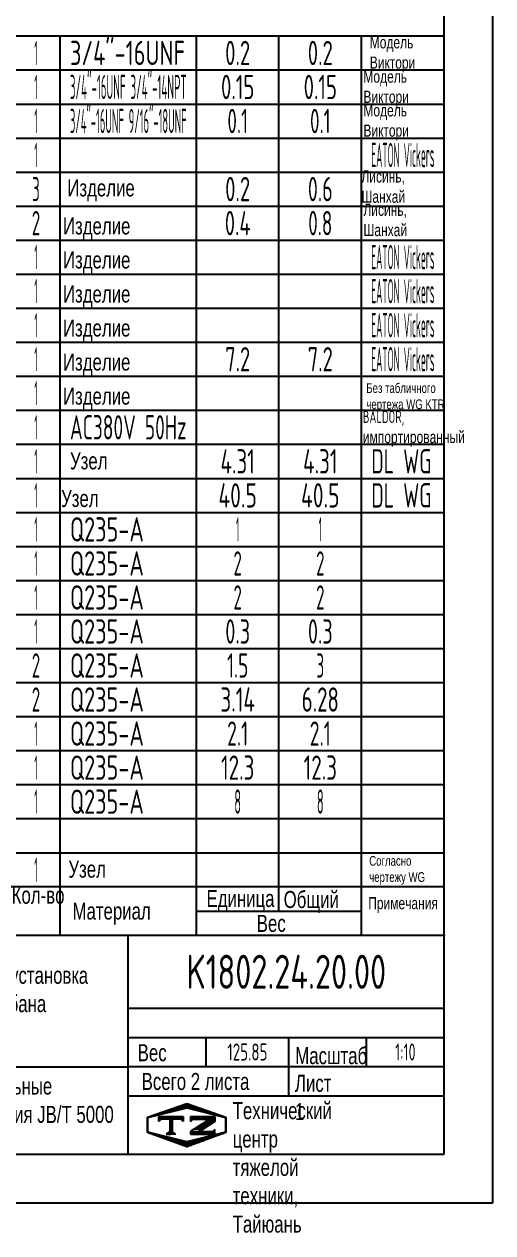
# Model space of a CAD drawing. Header units: millimetres. Extents: x 0 to 5940, y -62 to 4200.
# Drawn here: x 4976 to 5940, y -62 to 2424 of the extents above; entities that cross this region are included whole.
import ezdxf
from ezdxf.enums import TextEntityAlignment as Align

# ---------------------------------------------------------------- set-up
doc = ezdxf.new("R2010")
doc.units = ezdxf.units.MM
doc.header["$LTSCALE"] = 100
for name, color, linetype in [('01', 7, 'Continuous'), ('02', 1, 'Continuous'), ('11', 3, 'Continuous'), ('THICK', 7, 'Continuous')]:
    doc.layers.add(name, color=color, linetype=linetype)
doc.styles.get("Standard").update_dxf_attribs({"font": 'isocp', "width": 0.707, "bigfont": 'intecad.shx'})

# ---------------------------------------------------------------- blocks, each defined once
blk = doc.blocks.new('*X9')
at = {"color": 0}
for p, q in [((131.84, 5.1), (132.06, 5.1)), ((127.06, 4.8), (132.06, 4.8)), ((127.06, 4.5), (132.06, 4.5))]:
    blk.add_line(p, q, dxfattribs=at)
blk = doc.blocks.new('*X8')
at = {"color": 0}
for p, q in [((127.06, 7.8), (132.06, 7.8)), ((127.06, 7.5), (132.06, 7.5)), ((127.06, 7.2), (127.32, 7.2)), ((127.84, 5.4), (129.64, 5.4)), ((128.3, 5.7), (130.1, 5.7)), ((128.77, 6), (130.57, 6)), ((129.23, 6.3), (131.04, 6.3)), ((129.7, 6.6), (131.51, 6.6)), ((130.16, 6.9), (131.98, 6.9)), ((130.62, 7.2), (132.06, 7.2))]:
    blk.add_line(p, q, dxfattribs=at)
blk = doc.blocks.new('*X5')
at = {"color": 0}
for p, q in [((124.97, 10.2), (127.67, 10.2)), ((125.83, 10.5), (126.82, 10.5)), ((118.22, 7.8), (118.32, 7.8)), ((118.22, 7.5), (118.27, 7.5)), ((118.94, 8.1), (119.52, 8.1)), ((119.8, 8.4), (120.72, 8.4)), ((120.66, 8.7), (121.92, 8.7)), ((121.52, 9), (123.12, 9)), ((122.38, 9.3), (124.32, 9.3)), ((123.24, 9.6), (125.52, 9.6)), ((124.1, 9.9), (128.52, 9.9)), ((127.02, 9.6), (129.37, 9.6)), ((128.22, 9.3), (130.22, 9.3)), ((129.42, 9), (131.07, 9)), ((130.62, 8.7), (131.92, 8.7)), ((131.82, 8.4), (132.77, 8.4)), ((133.02, 8.1), (133.62, 8.1)), ((134.22, 7.8), (134.32, 7.8)), ((134.27, 7.5), (134.32, 7.5)), ((118.22, 7.2), (118.27, 7.2)), ((118.22, 6.9), (118.27, 6.9)), ((118.22, 6.6), (118.27, 6.6)), ((118.22, 6.3), (118.27, 6.3)), ((118.22, 6), (118.27, 6)), ((118.22, 5.7), (118.27, 5.7)), ((118.22, 5.4), (118.27, 5.4)), ((118.22, 5.1), (118.27, 5.1)), ((134.27, 7.2), (134.32, 7.2)), ((134.27, 6.9), (134.32, 6.9)), ((134.27, 6.6), (134.32, 6.6)), ((134.27, 6.3), (134.32, 6.3)), ((134.27, 6), (134.32, 6)), ((134.27, 5.7), (134.32, 5.7)), ((134.27, 5.4), (134.32, 5.4)), ((134.27, 5.1), (134.32, 5.1)), ((118.22, 4.8), (118.27, 4.8)), ((118.79, 4.5), (119.42, 4.5)), ((119.61, 4.2), (120.62, 4.2)), ((120.43, 3.9), (121.82, 3.9)), ((121.26, 3.6), (123.02, 3.6)), ((122.08, 3.3), (124.22, 3.3)), ((122.91, 3), (125.42, 3)), ((123.73, 2.7), (128.89, 2.7)), ((127.12, 3), (129.7, 3)), ((128.32, 3.3), (130.51, 3.3)), ((129.52, 3.6), (131.32, 3.6)), ((130.72, 3.9), (132.14, 3.9)), ((131.92, 4.2), (132.95, 4.2)), ((133.12, 4.5), (133.76, 4.5)), ((134.27, 4.8), (134.32, 4.8)), ((124.55, 2.4), (128.07, 2.4)), ((125.38, 2.1), (127.26, 2.1)), ((126.2, 1.8), (126.45, 1.8))]:
    blk.add_line(p, q, dxfattribs=at)
blk = doc.blocks.new('*X6')
at = {"color": 0}
for p, q in [((120.53, 7.8), (125.53, 7.8)), ((120.53, 7.5), (125.53, 7.5)), ((120.53, 7.2), (120.79, 7.2)), ((125.27, 7.2), (125.53, 7.2))]:
    blk.add_line(p, q, dxfattribs=at)
blk = doc.blocks.new('*X7')
at = {"color": 0}
for p, q in [((122.34, 4.5), (123.72, 4.5)), ((122.82, 4.8), (123.24, 4.8))]:
    blk.add_line(p, q, dxfattribs=at)

msp = doc.modelspace()

# ---------------------------------------------------------------- linework, layer by layer
at = {"layer": '01', "color": 7}
for p, q in [((4950, 2400), (5050, 2400)), ((5050, 2330), (5050, 2400)), ((5050, 2400), (5330, 2400)), ((5330, 2330), (5330, 2400)), ((5330, 2400), (5500, 2400)), ((5500, 2330), (5500, 2400)), ((5500, 2400), (5670, 2400)), ((5670, 2330), (5670, 2400)), ((5670, 2400), (5840, 2400)), ((5840, 2330), (5840, 2400)), ((5050, 2260), (5050, 2330)), ((5330, 2260), (5330, 2330)), ((5500, 2260), (5500, 2330)), ((5670, 2260), (5670, 2330)), ((5840, 2260), (5840, 2330)), ((5050, 2190), (5050, 2260)), ((5330, 2190), (5330, 2260)), ((5500, 2190), (5500, 2260)), ((5670, 2190), (5670, 2260)), ((5840, 2190), (5840, 2260)), ((5050, 2120), (5050, 2190)), ((5330, 2120), (5330, 2190)), ((5500, 2120), (5500, 2190)), ((5670, 2120), (5670, 2190)), ((5840, 2120), (5840, 2190)), ((5050, 2050), (5050, 2120)), ((5330, 2050), (5330, 2120)), ((5500, 2050), (5500, 2120)), ((5670, 2050), (5670, 2120)), ((5840, 2050), (5840, 2120)), ((5050, 1980), (5050, 2050)), ((5330, 1980), (5330, 2050)), ((5500, 1980), (5500, 2050)), ((5670, 1980), (5670, 2050)), ((5840, 1980), (5840, 2050)), ((5050, 1910), (5050, 1980)), ((5330, 1910), (5330, 1980)), ((5500, 1910), (5500, 1980)), ((5670, 1910), (5670, 1980)), ((5840, 1910), (5840, 1980)), ((5050, 1840), (5050, 1910)), ((5330, 1840), (5330, 1910)), ((5500, 1840), (5500, 1910)), ((5670, 1840), (5670, 1910)), ((5840, 1840), (5840, 1910)), ((5050, 1770), (5050, 1840)), ((5330, 1770), (5330, 1840)), ((5500, 1770), (5500, 1840)), ((5670, 1770), (5670, 1840)), ((5840, 1770), (5840, 1840)), ((5050, 1700), (5050, 1770)), ((5330, 1700), (5330, 1770)), ((5500, 1700), (5500, 1770)), ((5670, 1700), (5670, 1770)), ((5840, 1700), (5840, 1770)), ((5050, 1630), (5050, 1700)), ((5330, 1630), (5330, 1700)), ((5500, 1630), (5500, 1700)), ((5670, 1630), (5670, 1700)), ((5840, 1630), (5840, 1700)), ((5050, 1560), (5050, 1630)), ((5330, 1560), (5330, 1630)), ((5500, 1560), (5500, 1630)), ((5670, 1560), (5670, 1630)), ((5840, 1560), (5840, 1630)), ((5050, 1490), (5050, 1560)), ((5330, 1490), (5330, 1560)), ((5500, 1490), (5500, 1560)), ((5670, 1490), (5670, 1560)), ((5840, 1490), (5840, 1560)), ((5050, 1420), (5050, 1490)), ((5330, 1420), (5330, 1490)), ((5500, 1420), (5500, 1490)), ((5670, 1420), (5670, 1490)), ((5840, 1420), (5840, 1490)), ((5050, 1350), (5050, 1420)), ((5330, 1350), (5330, 1420)), ((5500, 1350), (5500, 1420)), ((5670, 1350), (5670, 1420)), ((5840, 1350), (5840, 1420)), ((5050, 1280), (5050, 1350)), ((5330, 1280), (5330, 1350)), ((5500, 1280), (5500, 1350)), ((5670, 1280), (5670, 1350)), ((5840, 1280), (5840, 1350)), ((5050, 1210), (5050, 1280)), ((5330, 1210), (5330, 1280)), ((5500, 1210), (5500, 1280)), ((5670, 1210), (5670, 1280)), ((5840, 1210), (5840, 1280)), ((5050, 1140), (5050, 1210)), ((5330, 1140), (5330, 1210)), ((5500, 1140), (5500, 1210)), ((5670, 1140), (5670, 1210)), ((5840, 1140), (5840, 1210)), ((5050, 1070), (5050, 1140)), ((5330, 1070), (5330, 1140)), ((5500, 1070), (5500, 1140)), ((5670, 1070), (5670, 1140)), ((5840, 1070), (5840, 1140)), ((5050, 1000), (5050, 1070)), ((5330, 1000), (5330, 1070)), ((5500, 1000), (5500, 1070)), ((5670, 1000), (5670, 1070)), ((5840, 1000), (5840, 1070)), ((5050, 930), (5050, 1000)), ((5330, 930), (5330, 1000)), ((5500, 930), (5500, 1000)), ((5670, 930), (5670, 1000)), ((5840, 930), (5840, 1000)), ((5050, 860), (5050, 930)), ((5330, 860), (5330, 930)), ((5500, 860), (5500, 930)), ((5670, 860), (5670, 930)), ((5840, 860), (5840, 930)), ((5050, 790), (5050, 860)), ((5330, 790), (5330, 860)), ((5500, 790), (5500, 860)), ((5670, 790), (5670, 860)), ((5840, 790), (5840, 860)), ((5050, 720), (5050, 790)), ((5330, 720), (5330, 790)), ((5500, 720), (5500, 790)), ((5670, 720), (5670, 790)), ((5840, 720), (5840, 790)), ((5050, 650), (5050, 720)), ((5330, 650), (5330, 720)), ((5500, 650), (5500, 720)), ((5670, 650), (5670, 720)), ((5840, 650), (5840, 720)), ((5050, 550), (5050, 650)), ((5330, 550), (5330, 650)), ((5500, 600), (5500, 650)), ((5670, 550), (5670, 650)), ((5840, 550), (5840, 650))]:
    msp.add_line(p, q, dxfattribs=at)
for points in [[(5840, 100), (5840, 4100)], [(250, 100), (5840, 100)]]:
    msp.add_lwpolyline(points, dxfattribs=at)
msp.add_point((5840, 550), dxfattribs=at)
at = {"layer": '02', "color": 7}
for p, q in [((4950, 2330), (5050, 2330)), ((5050, 2330), (5330, 2330)), ((5330, 2330), (5500, 2330)), ((5500, 2330), (5670, 2330)), ((5670, 2330), (5840, 2330)), ((4950, 2260), (5050, 2260)), ((5050, 2260), (5330, 2260)), ((5330, 2260), (5500, 2260)), ((5500, 2260), (5670, 2260)), ((5670, 2260), (5840, 2260)), ((4950, 2190), (5050, 2190)), ((5050, 2190), (5330, 2190)), ((5330, 2190), (5500, 2190)), ((5500, 2190), (5670, 2190)), ((5670, 2190), (5840, 2190)), ((4950, 2120), (5050, 2120)), ((5050, 2120), (5330, 2120)), ((5330, 2120), (5500, 2120)), ((5500, 2120), (5670, 2120)), ((5670, 2120), (5840, 2120)), ((4950, 2050), (5050, 2050)), ((5050, 2050), (5330, 2050)), ((5330, 2050), (5500, 2050)), ((5500, 2050), (5670, 2050)), ((5670, 2050), (5840, 2050)), ((4950, 1980), (5050, 1980)), ((5050, 1980), (5330, 1980)), ((5330, 1980), (5500, 1980)), ((5500, 1980), (5670, 1980)), ((5670, 1980), (5840, 1980)), ((4950, 1910), (5050, 1910)), ((5050, 1910), (5330, 1910)), ((5330, 1910), (5500, 1910)), ((5500, 1910), (5670, 1910)), ((5670, 1910), (5840, 1910)), ((4950, 1840), (5050, 1840)), ((5050, 1840), (5330, 1840)), ((5330, 1840), (5500, 1840)), ((5500, 1840), (5670, 1840)), ((5670, 1840), (5840, 1840)), ((4950, 1770), (5050, 1770)), ((5050, 1770), (5330, 1770)), ((5330, 1770), (5500, 1770)), ((5500, 1770), (5670, 1770)), ((5670, 1770), (5840, 1770)), ((4950, 1700), (5050, 1700)), ((5050, 1700), (5330, 1700)), ((5330, 1700), (5500, 1700)), ((5500, 1700), (5670, 1700)), ((5670, 1700), (5840, 1700)), ((4950, 1630), (5050, 1630)), ((5050, 1630), (5330, 1630)), ((5330, 1630), (5500, 1630)), ((5500, 1630), (5670, 1630)), ((5670, 1630), (5840, 1630)), ((4950, 1560), (5050, 1560)), ((5050, 1560), (5330, 1560)), ((5330, 1560), (5500, 1560)), ((5500, 1560), (5670, 1560)), ((5670, 1560), (5840, 1560)), ((4950, 1490), (5050, 1490)), ((5050, 1490), (5330, 1490)), ((5330, 1490), (5500, 1490)), ((5500, 1490), (5670, 1490)), ((5670, 1490), (5840, 1490)), ((4950, 1420), (5050, 1420)), ((5050, 1420), (5330, 1420)), ((5330, 1420), (5500, 1420)), ((5500, 1420), (5670, 1420)), ((5670, 1420), (5840, 1420)), ((4950, 1350), (5050, 1350)), ((5050, 1350), (5330, 1350)), ((5330, 1350), (5500, 1350)), ((5500, 1350), (5670, 1350)), ((5670, 1350), (5840, 1350)), ((4950, 1280), (5050, 1280)), ((5050, 1280), (5330, 1280)), ((5330, 1280), (5500, 1280)), ((5500, 1280), (5670, 1280)), ((5670, 1280), (5840, 1280)), ((4950, 1210), (5050, 1210)), ((5050, 1210), (5330, 1210)), ((5330, 1210), (5500, 1210)), ((5500, 1210), (5670, 1210)), ((5670, 1210), (5840, 1210)), ((4950, 1140), (5050, 1140)), ((5050, 1140), (5330, 1140)), ((5330, 1140), (5500, 1140)), ((5500, 1140), (5670, 1140)), ((5670, 1140), (5840, 1140)), ((4950, 1070), (5050, 1070)), ((5050, 1070), (5330, 1070)), ((5330, 1070), (5500, 1070)), ((5500, 1070), (5670, 1070)), ((5670, 1070), (5840, 1070)), ((4950, 1000), (5050, 1000)), ((5050, 1000), (5330, 1000)), ((5330, 1000), (5500, 1000)), ((5500, 1000), (5670, 1000)), ((5670, 1000), (5840, 1000)), ((4950, 930), (5050, 930)), ((5050, 930), (5330, 930)), ((5330, 930), (5500, 930)), ((5500, 930), (5670, 930)), ((5670, 930), (5840, 930)), ((4950, 860), (5050, 860)), ((5050, 860), (5330, 860)), ((5330, 860), (5500, 860)), ((5500, 860), (5670, 860)), ((5670, 860), (5840, 860)), ((4950, 790), (5050, 790)), ((5050, 790), (5330, 790)), ((5330, 790), (5500, 790)), ((5500, 790), (5670, 790)), ((5670, 790), (5840, 790)), ((4950, 720), (5050, 720)), ((5050, 720), (5330, 720)), ((5330, 720), (5500, 720)), ((5500, 720), (5670, 720)), ((5670, 720), (5840, 720))]:
    msp.add_line(p, q, dxfattribs=at)
for points in [[(5940, 0), (5940, 4200)], [(0, 0), (5940, 0)]]:
    msp.add_lwpolyline(points, dxfattribs=at)
at = {"layer": 'THICK', "color": 7}
for p, q in [((5840, 650), (4040, 650)), ((5330, 600), (5670, 600)), ((4040, 550), (5840, 550)), ((4040, 550), (5840, 550)), ((5190, 100), (5190, 550)), ((5840, 100), (5840, 550)), ((5190, 400), (5840, 400)), ((5190, 340), (5840, 340)), ((5350, 280), (5350, 340)), ((5520, 220), (5520, 340)), ((5680, 280), (5680, 340)), ((4640, 279.3), (5190, 279.3)), ((5190, 280), (5840, 280)), ((5190, 220), (5840, 220)), ((5229.6, 176.1), (5310.7, 204.3)), ((5310.7, 204.3), (5390.7, 176.1)), ((5229.6, 144.6), (5229.6, 176.1)), ((5230.1, 175.4), (5310.1, 195.4)), ((5230.1, 145.4), (5230.1, 175.4)), ((5252.7, 177), (5302.7, 177)), ((5252.7, 167), (5252.7, 177)), ((5302.7, 177), (5302.7, 167)), ((5310.1, 195.4), (5390.1, 175.4)), ((5318, 177), (5368, 177)), ((5318, 177), (5318, 167)), ((5368, 177), (5368, 167)), ((5390.1, 175.4), (5390.1, 145.4)), ((5390.7, 176.1), (5390.7, 144.6)), ((5257.7, 172), (5252.7, 167)), ((5297.7, 172), (5257.7, 172)), ((5275.5, 172), (5275.5, 144.6)), ((5277.7, 172), (5277.7, 144.6)), ((5280.2, 172), (5280.2, 144.6)), ((5302.7, 167), (5297.7, 172)), ((5357.4, 172), (5318, 146.5)), ((5318, 167), (5323, 172)), ((5323, 172), (5357.4, 172)), ((5342.4, 150.7), (5334.8, 145.8)), ((5368, 167.1), (5342.4, 150.7)), ((5368, 150.8), (5363, 145.8)), ((5368, 140.8), (5368, 150.8)), ((5310.7, 115.1), (5229.6, 144.6)), ((5310.1, 125.4), (5230.1, 145.4)), ((5277.7, 146.9), (5268, 140.8)), ((5268, 140.8), (5277.7, 140.8)), ((5277.7, 146.9), (5287.4, 140.8)), ((5287.4, 140.8), (5277.7, 140.8)), ((5390.1, 145.4), (5310.1, 125.4)), ((5390.7, 144.6), (5310.7, 115.1)), ((5318, 146.5), (5318, 140.8)), ((5318, 140.8), (5368, 140.8)), ((5363, 145.8), (5334.8, 145.8)), ((4040, 100), (5840, 100))]:
    msp.add_line(p, q, dxfattribs=at)

# ---------------------------------------------------------------- block references
at = {"layer": 'THICK', "color": 7, "xscale": 10, "yscale": 10, "zscale": 10}
for name in ['*X5', '*X6', '*X8', '*X7', '*X9']:
    msp.add_blockref(name, (4047.4, 97.6), dxfattribs=at)

# ---------------------------------------------------------------- texts
at = {"layer": '01', "attachment_point": 1}
for s, insert, char_height in [('{\\fArial|b0|i0|c204|p34;Модель\\PВиктори}', (5686.8, 2399.4), 25), ('{\\fArial|b0|i0|c204|p34;Модель\\PВиктори}', (5673.7, 2328.9), 25), ('{\\fArial|b0|i0|c204|p34;Модель\\PВиктори}', (5673.7, 2259.5), 25), ('{\\fArial|b0|i0|c204|p34;Лисинь,\\PШанхай}', (5669.6, 2123.5), 25), ('{\\fArial|b0|i0|c204|p34;Изделие}', (5064.5, 2104.9), 35), ('{\\fArial|b0|i0|c204|p34;Лисинь,\\PШанхай}', (5673.7, 2054.9), 25), ('{\\fArial|b0|i0|c204|p34;Изделие}', (5055.5, 2026.7), 35), ('{\\fArial|b0|i0|c204|p34;Изделие}', (5055.5, 1956.7), 35), ('{\\fArial|b0|i0|c204|p34;Изделие}', (5055.5, 1886.7), 35), ('{\\fArial|b0|i0|c204|p34;Изделие}', (5055.5, 1816.7), 35), ('{\\fArial|b0|i0|c204|p34;Изделие}', (5055.5, 1746.7), 35), ('{\\fArial|b0|i0|c204|p34;Изделие}', (5055.5, 1676.7), 35), ('{\\fArial|b0|i0|c204|p34;Без табличного\\Pчертежа \\fArial|b0|i0|c0|p34;WG KTR}', (5679.8, 1685.7), 20), ('{\\fArial|b0|i0|c204|p34;Узел}', (5066.7, 703.6), 35), ('{\\fArial|b0|i0|c204|p34;Согласно\\Pчертежу \\fArial|b0|i0|c0|p34;WG}', (5685.7, 713.2), 20), ('{\\fArial|b0|i0|c204|p34;Кол-во}', (4950, 650), 35), ('{\\fArial|b0|i0|c204|p34;Единица}', (5350.8, 643.3), 35), ('{\\fArial|b0|i0|c204|p34;Общий}', (5509.6, 641.2), 35), ('{\\fArial|b0|i0|c204|p34;Примечания}', (5683.6, 628.6), 25), ('{\\fArial|b0|i0|c204|p34;Материал}', (5075.2, 617.5), 35), ('{\\fArial|b0|i0|c204|p34;Вес}', (5454.3, 592.1), 35), ('{\\fArial|b0|i0|c204|p34;Гидравлическая установка\\Pкабельного барабана}', (4675, 485.3), 35), ('{\\fArial|b0|i0|c204|p34;Вес}', (5209.3, 326), 35), ('{\\fArial|b0|i0|c204|p34;Масштаб}', (5533.5, 320), 35), ('{\\fArial|b0|i0|c204|p34;Общеупотребительные\\Pтехнические условия \\fArial|b0|i0|c0|p34;JB/T 5000}', (4654.1, 257.5), 35), ('{\\fArial|b0|i0|c204|p34;Всего 2 листа}', (5217.5, 266.9), 35)]:
    msp.add_mtext(s, dxfattribs=dict(at, insert=insert, char_height=char_height))
for s, insert, char_height, width in [('BALDOR{\\Fisocp,intecad|c204;,}\\P{\\fArial|b0|i0|c204|p34;импортированный}', (5672.6, 1629.1), 25, 1.766), ('{\\fArial|b0|i0|c204|p34;Узел}', (5070, 1543.5), 35, 1.099), ('{\\fArial|b0|i0|c204|p34;Узел}', (5051.7, 1466.1), 35, 1.099), ('{\\fArial|b0|i0|c204|p34;Лист 1}', (5532.8, 263.2), 35, 0.749), ('{\\fArial|b0|i0|c204|p34;Технический центр\\Pтяжелой техники, Тайюань}', (5404.7, 206.9), 35, 0.749)]:
    msp.add_mtext(s, dxfattribs=dict(at, insert=insert, char_height=char_height, width=width))
at = {"layer": '11', "color": 7}
for s, height, width, p, p2 in [('1', 50, 0.404, (4996.5, 2340), (5003.5, 2340)), ('3/4"-16UNF', 50, 0.691518, (5070, 2340), (5306.8, 2340)), ('0.2', 50, 0.641479, (5389.2, 2340), (5440.8, 2340)), ('0.2', 50, 0.641479, (5559.2, 2340), (5610.8, 2340)), ('1', 50, 0.404, (4996.5, 2270), (5003.5, 2270)), ('3/4"-16UNF 3/4"-14NPT', 50, 0.33218, (5070, 2270), (5310, 2270)), ('0.15', 50, 0.656559, (5380.7, 2270), (5449.3, 2270)), ('0.15', 50, 0.656559, (5550.7, 2270), (5619.3, 2270)), ('1', 50, 0.404, (4996.5, 2200), (5003.5, 2200)), ('3/4"-16UNF 9/16"-18UNF', 50, 0.327567, (5070, 2200), (5310, 2200)), ('0.1', 50, 0.628857, (5393.8, 2200), (5436.2, 2200)), ('0.1', 50, 0.628857, (5563.8, 2200), (5606.2, 2200)), ('1', 50, 0.404, (4996.5, 2130), (5003.5, 2130)), ('EATON Vickers', 50, 0.296262, (5690, 2130), (5820, 2130)), ('3', 50, 0.527686, (4992.2, 2060), (5007.8, 2060)), ('0.2', 50, 0.641479, (5389.2, 2060), (5440.8, 2060)), ('0.6', 50, 0.64105, (5559.4, 2060), (5610.6, 2060)), ('2', 50, 0.562593, (4991.4, 1990), (5008.6, 1990)), ('0.4', 50, 0.643065, (5388.5, 1990), (5441.5, 1990)), ('0.8', 50, 0.63894, (5560.2, 1990), (5609.8, 1990)), ('1', 50, 0.404, (4996.5, 1920), (5003.5, 1920)), ('EATON Vickers', 50, 0.296262, (5690, 1920), (5820, 1920)), ('1', 50, 0.404, (4996.5, 1850), (5003.5, 1850)), ('EATON Vickers', 50, 0.296262, (5690, 1850), (5820, 1850)), ('1', 50, 0.404, (4996.5, 1780), (5003.5, 1780)), ('EATON Vickers', 50, 0.296262, (5690, 1780), (5820, 1780)), ('1', 50, 0.404, (4996.5, 1710), (5003.5, 1710)), ('7.2', 50, 0.641133, (5389.2, 1710), (5440.8, 1710)), ('7.2', 50, 0.641133, (5559.2, 1710), (5610.8, 1710)), ('EATON Vickers', 50, 0.296262, (5690, 1710), (5820, 1710)), ('1', 50, 0.404, (4996.5, 1640), (5003.5, 1640)), ('1', 50, 0.404, (4996.5, 1570), (5003.5, 1570)), ('AC380V 50Hz', 50, 0.619355, (5070, 1570), (5310, 1570)), ('1', 50, 0.404, (4996.5, 1500), (5003.5, 1500)), ('4.31', 50, 0.657674, (5379.6, 1500), (5450.4, 1500)), ('4.31', 50, 0.657674, (5549.6, 1500), (5620.4, 1500)), ('DL WG', 50, 0.677945, (5690, 1500), (5813.7, 1500)), ('1', 50, 0.404, (4996.5, 1430), (5003.5, 1430)), ('40.5', 50, 0.662654, (5375.4, 1430), (5454.6, 1430)), ('40.5', 50, 0.662654, (5545.4, 1430), (5624.6, 1430)), ('DL WG', 50, 0.677945, (5690, 1430), (5813.7, 1430)), ('1', 50, 0.404, (4996.5, 1360), (5003.5, 1360)), ('Q235-A', 50, 0.683169, (5070, 1360), (5222, 1360)), ('1', 50, 0.404, (5411.5, 1360), (5418.5, 1360)), ('1', 50, 0.404, (5581.5, 1360), (5588.5, 1360)), ('1', 50, 0.404, (4996.5, 1290), (5003.5, 1290)), ('Q235-A', 50, 0.683169, (5070, 1290), (5222, 1290)), ('2', 50, 0.562593, (5406.4, 1290), (5423.6, 1290)), ('2', 50, 0.562593, (5576.4, 1290), (5593.6, 1290)), ('1', 50, 0.404, (4996.5, 1220), (5003.5, 1220)), ('Q235-A', 50, 0.683169, (5070, 1220), (5222, 1220)), ('2', 50, 0.562593, (5406.4, 1220), (5423.6, 1220)), ('2', 50, 0.562593, (5576.4, 1220), (5593.6, 1220)), ('1', 50, 0.404, (4996.5, 1150), (5003.5, 1150)), ('Q235-A', 50, 0.683169, (5070, 1150), (5222, 1150)), ('0.3', 50, 0.640711, (5389.5, 1150), (5440.5, 1150)), ('0.3', 50, 0.640711, (5559.5, 1150), (5610.5, 1150)), ('2', 50, 0.562593, (4991.4, 1080), (5008.6, 1080)), ('Q235-A', 50, 0.683169, (5070, 1080), (5222, 1080)), ('1.5', 50, 0.630783, (5393.1, 1080), (5436.9, 1080)), ('3', 50, 0.527686, (5577.2, 1080), (5592.8, 1080)), ('2', 50, 0.562593, (4991.4, 1010), (5008.6, 1010)), ('Q235-A', 50, 0.683169, (5070, 1010), (5222, 1010)), ('3.14', 50, 0.657674, (5379.6, 1010), (5450.4, 1010)), ('6.28', 50, 0.678671, (5546.8, 1010), (5623.2, 1010)), ('1', 50, 0.404, (4996.5, 940), (5003.5, 940)), ('Q235-A', 50, 0.683169, (5070, 940), (5222, 940)), ('2.1', 50, 0.641743, (5393.3, 940), (5436.7, 940)), ('2.1', 50, 0.641743, (5563.3, 940), (5606.7, 940)), ('1', 50, 0.404, (4996.5, 870), (5003.5, 870)), ('Q235-A', 50, 0.683169, (5070, 870), (5222, 870)), ('12.3', 50, 0.656293, (5380.7, 870), (5449.3, 870)), ('12.3', 50, 0.656293, (5550.7, 870), (5619.3, 870)), ('1', 50, 0.404, (4996.5, 800), (5003.5, 800)), ('Q235-A', 50, 0.683169, (5070, 800), (5222, 800)), ('8', 50, 0.514182, (5407.9, 800), (5422.1, 800)), ('8', 50, 0.514182, (5577.9, 800), (5592.1, 800)), ('1', 50, 0.404, (4996.5, 660), (5003.5, 660)), ('K1802.24.20.00', 70, 0.694458, (5309.5, 440), (5720.5, 440)), ('125.85', 35, 0.676626, (5393.7, 292.5), (5476.3, 292.5)), ('1:10', 35, 0.6497, (5739, 292.5), (5781, 292.5))]:
    msp.add_text(s, height=height, dxfattribs=dict(at, width=width)).set_placement(p, p2, align=Align.FIT)

doc.saveas('drawing.dxf')
